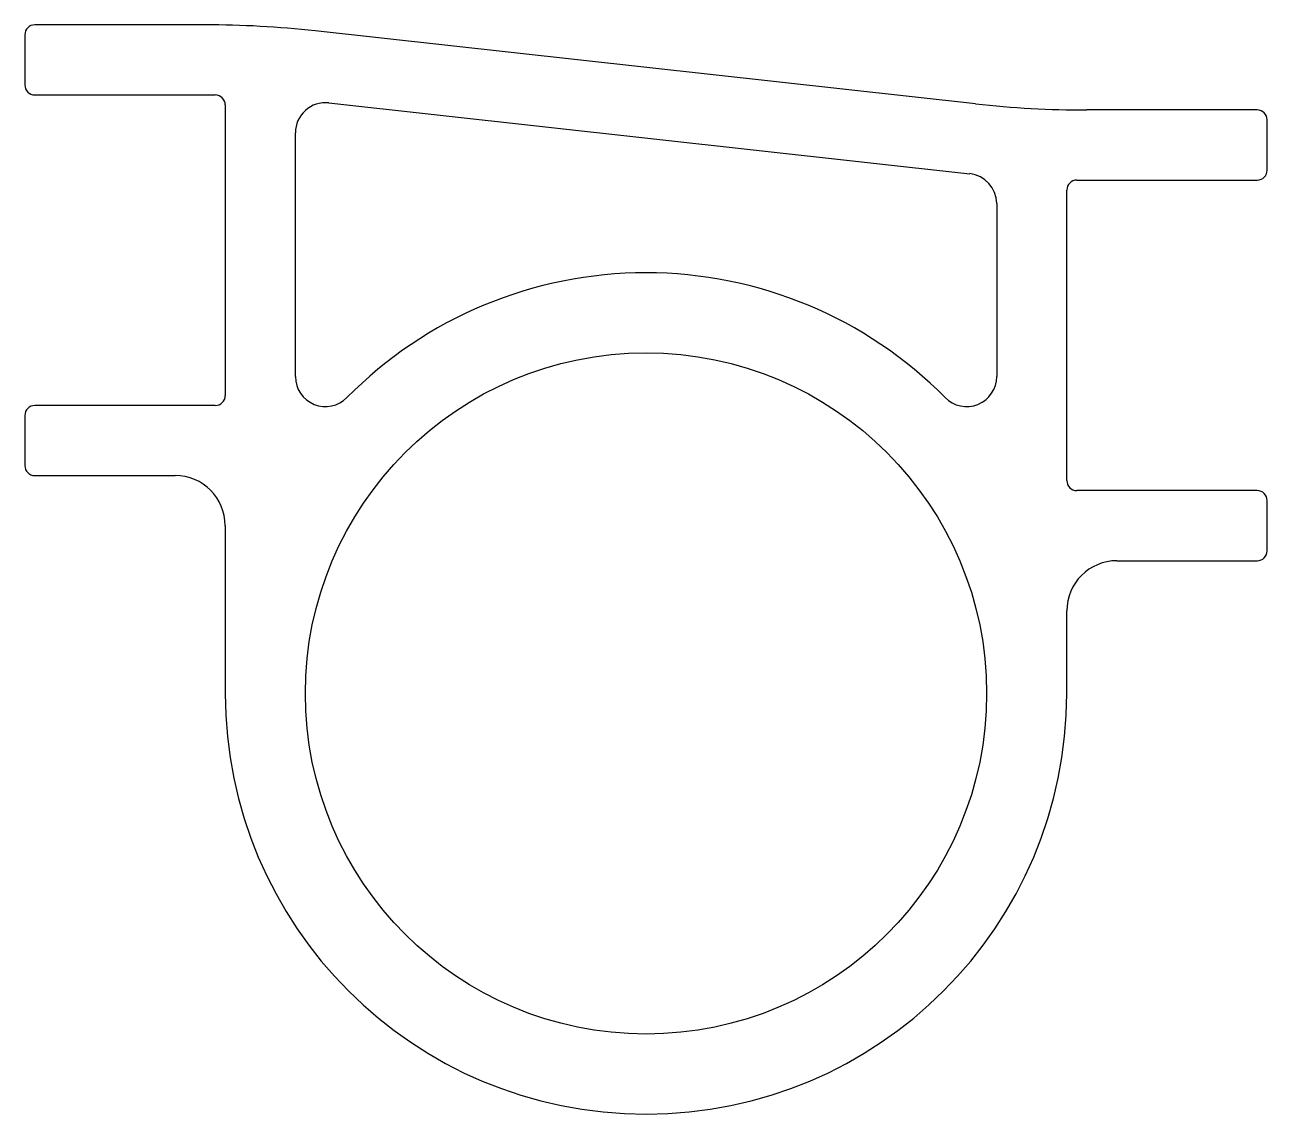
# Model space of a CAD drawing. Extents: x 2247 to 2371, y 1581 to 1690.
import ezdxf

# ---------------------------------------------------------------- set-up
doc = ezdxf.new("R2010")
doc.units = 0
doc.layers.get('0').update_dxf_attribs({"linetype": 'CONTINUOUS'})

msp = doc.modelspace()

# ---------------------------------------------------------------- linework, layer by layer
for p, q in [((2246.79, 1689.01), (2246.79, 1684.01)), ((2264.78, 1690.01), (2247.79, 1690.01)), ((2341.68, 1682.13), (2275.76, 1689.41)), ((2247.79, 1683.01), (2265.79, 1683.01)), ((2266.79, 1682.01), (2266.79, 1653.01)), ((2277.12, 1682.21), (2277.12, 1682.21)), ((2277.12, 1682.21), (2341.1, 1675.15)), ((2369.79, 1681.51), (2352.79, 1681.51)), ((2370.79, 1675.51), (2370.79, 1680.51)), ((2273.79, 1654.9), (2273.79, 1679.23)), ((2351.79, 1674.51), (2369.79, 1674.51)), ((2350.79, 1644.51), (2350.79, 1673.51)), ((2343.79, 1672.17), (2343.79, 1654.9)), ((2265.79, 1652.01), (2247.79, 1652.01)), ((2246.79, 1651.01), (2246.79, 1646.01)), ((2247.79, 1645.01), (2261.79, 1645.01)), ((2369.79, 1643.51), (2351.79, 1643.51)), ((2370.79, 1637.51), (2370.79, 1642.51)), ((2266.79, 1640.01), (2266.79, 1623.26)), ((2355.79, 1636.51), (2369.79, 1636.51)), ((2350.79, 1623.26), (2350.79, 1631.51))]:
    msp.add_line(p, q)
msp.add_circle((2308.79, 1623.26), 34)
for centre, radius, start, end in [((2247.79, 1689.01), 1, 90, 180), ((2264.78, 1590.01), 100, 83.7006, 90), ((2247.79, 1684.01), 1, 180, 270), ((2265.79, 1682.01), 1, 360, 90), ((2276.79, 1679.23), 3, 83.7005, 180), ((2352.79, 1781.51), 100, 263.6233, 270), ((2369.79, 1680.51), 1, 0, 90), ((2369.79, 1675.51), 1, 270, 0), ((2340.79, 1672.17), 3, 0, 84.1021), ((2351.79, 1673.51), 1, 90, 180), ((2308.79, 1623.26), 42, 44.6904, 135.3096), ((2276.79, 1654.9), 3, 180, 315.5472), ((2340.79, 1654.9), 3, 224.4528, 0), ((2265.79, 1653.01), 1, 270, 0), ((2247.79, 1651.01), 1, 90, 180), ((2247.79, 1646.01), 1, 180, 270), ((2261.79, 1640.01), 5, 0, 90), ((2351.79, 1644.51), 1, 180, 270), ((2369.79, 1642.51), 1, 0, 90), ((2369.79, 1637.51), 1, 270, 0), ((2355.79, 1631.51), 5, 90, 180), ((2308.79, 1623.26), 42, 180, 0)]:
    msp.add_arc(centre, radius, start, end)

doc.saveas('drawing.dxf')
